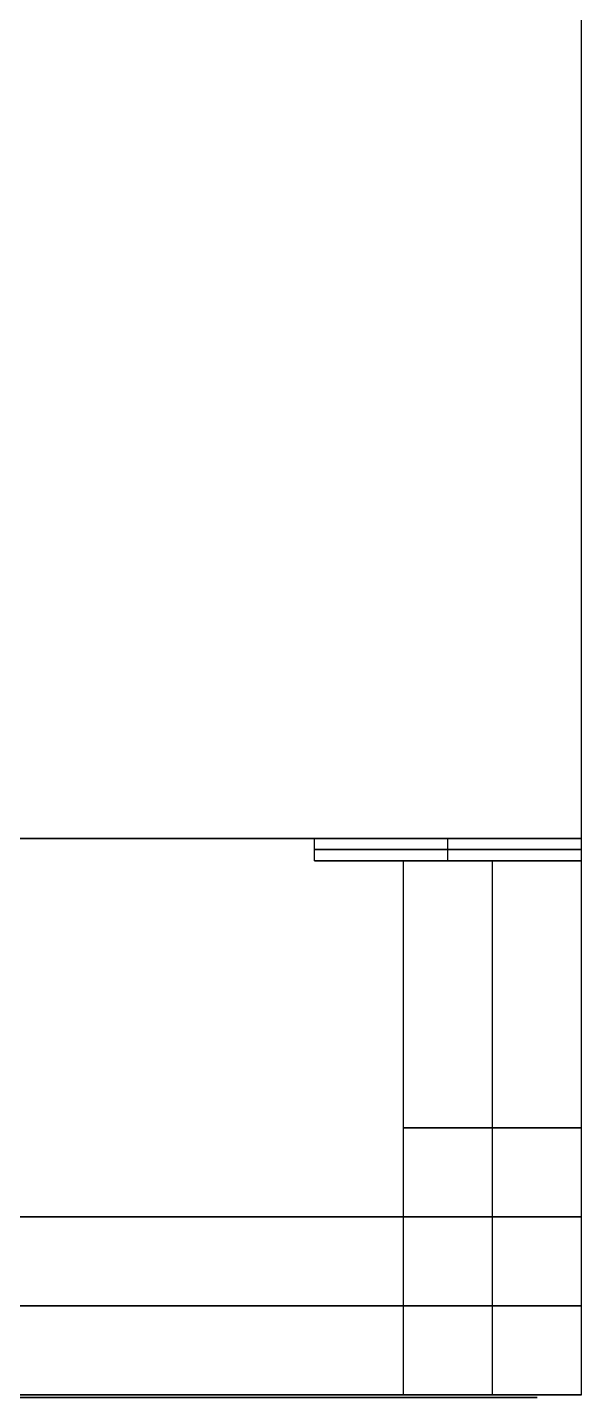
# Model space of a CAD drawing. Header units: inches. Extents: x 0 to 240, y -6 to 240.
# Drawn here: x 233.78 to 240, y -6.28 to 9.11 of the extents above; entities that cross this region are included whole.
import ezdxf

# ---------------------------------------------------------------- set-up
doc = ezdxf.new("R2010")
doc.units = ezdxf.units.IN
doc.header["$MEASUREMENT"] = 0
for name, color, linetype, true_color in [('MODEL$bldg-model', 7, 'Continuous', 0xfafafa), ('MODEL$frame-a', 252, 'Continuous', 0x696969), ('MODEL$frame-b', 254, 'Continuous', 0xbebebe), ('MODEL$frame-c', 7, 'Continuous', 0xe6e6e6), ('MODEL$perf-pan', 7, 'Continuous', 0x646464)]:
    doc.layers.add(name, color=color, linetype=linetype, true_color=true_color)

msp = doc.modelspace()

# ---------------------------------------------------------------- linework, layer by layer
at = {"layer": 'MODEL$bldg-model'}
for p, q in [((240, 0, 432), (240, 240, 432)), ((240, 0, 576), (240, 240, 576)), ((240, 0, 288), (240, 240, 288)), ((240, 0, 432), (240, 240, 432)), ((240, 0, 144), (240, 240, 144)), ((240, 0, 288), (240, 240, 288))]:
    msp.add_line(p, q, dxfattribs=at)
for points in [[(240, 0, 504), (240, 240, 504)], [(240, 0, 360), (240, 240, 360)], [(240, 0, 216), (240, 240, 216)], [(0, 0, 432), (240, 0, 432)], [(240, 0, 576), (0, 0, 576)], [(0, 0, 504), (240, 0, 504)], [(0, 0, 288), (240, 0, 288)], [(240, 0, 432), (0, 0, 432)], [(0, 0, 360), (240, 0, 360)], [(0, 0, 144), (240, 0, 144)], [(240, 0, 288), (0, 0, 288)], [(0, 0, 216), (240, 0, 216)], [(240, 0, 432), (240, 0, 576)], [(240, 0, 288), (240, 0, 432)], [(240, 0, 144), (240, 0, 288)]]:
    msp.add_open_spline(points, degree=1, dxfattribs=at)
at = {"layer": 'MODEL$frame-a'}
for p, q in [((240, -4.25, 504), (238, -4.25, 504)), ((240, -4.25, 360), (238, -4.25, 360)), ((240, -4.25, 216), (238, -4.25, 216)), ((240, -6.25, 504), (238, -6.25, 504)), ((240, -6.25, 360), (238, -6.25, 360)), ((240, -6.25, 216), (238, -6.25, 216))]:
    msp.add_line(p, q, dxfattribs=at)
for points in [[(160, -4.25, 576), (240, -4.25, 576)], [(240, -4.25, 432), (160, -4.25, 432)], [(160, -4.25, 432), (240, -4.25, 432)], [(240, -4.25, 288), (160, -4.25, 288)], [(160, -4.25, 288), (240, -4.25, 288)], [(240, -4.25, 144), (160, -4.25, 144)], [(162, -4.25, 434), (238, -4.25, 434)], [(238, -4.25, 574), (162, -4.25, 574)], [(162, -4.25, 290), (238, -4.25, 290)], [(238, -4.25, 430), (162, -4.25, 430)], [(162, -4.25, 146), (238, -4.25, 146)], [(238, -4.25, 286), (162, -4.25, 286)], [(238, -6.25, 434), (238, -4.25, 434)], [(238, -6.25, 574), (238, -4.25, 574)], [(238, -4.25, 434), (238, -4.25, 574)], [(238, -6.25, 504), (238, -4.25, 504)], [(238, -6.25, 290), (238, -4.25, 290)], [(238, -6.25, 430), (238, -4.25, 430)], [(238, -4.25, 290), (238, -4.25, 430)], [(238, -6.25, 360), (238, -4.25, 360)], [(238, -6.25, 146), (238, -4.25, 146)], [(238, -6.25, 286), (238, -4.25, 286)], [(238, -4.25, 146), (238, -4.25, 286)], [(238, -6.25, 216), (238, -4.25, 216)], [(240, -6.25, 576), (240, -4.25, 576)], [(240, -6.25, 432), (240, -4.25, 432)], [(240, -4.25, 576), (240, -4.25, 432)], [(240, -6.25, 504), (240, -4.25, 504)], [(240, -6.25, 432), (240, -4.25, 432)], [(240, -6.25, 288), (240, -4.25, 288)], [(240, -4.25, 432), (240, -4.25, 288)], [(240, -6.25, 360), (240, -4.25, 360)], [(240, -6.25, 288), (240, -4.25, 288)], [(240, -6.25, 144), (240, -4.25, 144)], [(240, -4.25, 288), (240, -4.25, 144)], [(240, -6.25, 216), (240, -4.25, 216)], [(160, -5.25, 576), (240, -5.25, 576)], [(240, -5.25, 432), (160, -5.25, 432)], [(160, -5.25, 432), (240, -5.25, 432)], [(240, -5.25, 288), (160, -5.25, 288)], [(160, -5.25, 288), (240, -5.25, 288)], [(240, -5.25, 144), (160, -5.25, 144)], [(162, -5.25, 434), (238, -5.25, 434)], [(238, -5.25, 574), (162, -5.25, 574)], [(162, -5.25, 290), (238, -5.25, 290)], [(238, -5.25, 430), (162, -5.25, 430)], [(162, -5.25, 146), (238, -5.25, 146)], [(238, -5.25, 286), (162, -5.25, 286)], [(238, -5.25, 434), (238, -5.25, 574)], [(238, -5.25, 290), (238, -5.25, 430)], [(238, -5.25, 146), (238, -5.25, 286)], [(240, -5.25, 576), (240, -5.25, 432)], [(240, -5.25, 432), (240, -5.25, 288)], [(240, -5.25, 288), (240, -5.25, 144)], [(160, -6.25, 576), (240, -6.25, 576)], [(240, -6.25, 432), (160, -6.25, 432)], [(160, -6.25, 432), (240, -6.25, 432)], [(240, -6.25, 288), (160, -6.25, 288)], [(160, -6.25, 288), (240, -6.25, 288)], [(240, -6.25, 144), (160, -6.25, 144)], [(162, -6.25, 434), (238, -6.25, 434)], [(238, -6.25, 574), (162, -6.25, 574)], [(162, -6.25, 290), (238, -6.25, 290)], [(238, -6.25, 430), (162, -6.25, 430)], [(162, -6.25, 146), (238, -6.25, 146)], [(238, -6.25, 286), (162, -6.25, 286)], [(238, -6.25, 434), (238, -6.25, 574)], [(238, -6.25, 290), (238, -6.25, 430)], [(238, -6.25, 146), (238, -6.25, 286)], [(240, -6.25, 576), (240, -6.25, 432)], [(240, -6.25, 432), (240, -6.25, 288)], [(240, -6.25, 288), (240, -6.25, 144)]]:
    msp.add_open_spline(points, degree=1, dxfattribs=at)
at = {"layer": 'MODEL$frame-b'}
for p, q in [((240, -0.25, 575), (238, -0.25, 575)), ((240, -0.25, 433), (238, -0.25, 433)), ((240, -0.25, 431), (238, -0.25, 431)), ((240, -0.25, 289), (238, -0.25, 289)), ((240, -0.25, 287), (238, -0.25, 287)), ((240, -0.25, 145), (238, -0.25, 145)), ((239, -0.25, 574), (239, -0.25, 576)), ((239, -0.25, 432), (239, -0.25, 434)), ((239, -0.25, 430), (239, -0.25, 432)), ((239, -0.25, 288), (239, -0.25, 290)), ((239, -0.25, 286), (239, -0.25, 288)), ((239, -0.25, 144), (239, -0.25, 146)), ((240, -6.25, 575), (238, -6.25, 575)), ((240, -6.25, 433), (238, -6.25, 433)), ((240, -6.25, 431), (238, -6.25, 431)), ((240, -6.25, 289), (238, -6.25, 289)), ((240, -6.25, 287), (238, -6.25, 287)), ((240, -6.25, 145), (238, -6.25, 145)), ((239, -6.25, 574), (239, -6.25, 576)), ((239, -6.25, 432), (239, -6.25, 434)), ((239, -6.25, 430), (239, -6.25, 432)), ((239, -6.25, 288), (239, -6.25, 290)), ((239, -6.25, 286), (239, -6.25, 288)), ((239, -6.25, 144), (239, -6.25, 146))]:
    msp.add_line(p, q, dxfattribs=at)
for points in [[(238, -6.25, 576), (238, -0.25, 576)], [(238, -0.25, 574), (238, -0.25, 576)], [(238, -6.25, 574), (238, -0.25, 574)], [(238, -0.25, 576), (240, -0.25, 576)], [(240, -0.25, 574), (238, -0.25, 574)], [(238, -6.25, 575), (238, -0.25, 575)], [(238, -6.25, 434), (238, -0.25, 434)], [(238, -0.25, 432), (238, -0.25, 434)], [(238, -6.25, 432), (238, -0.25, 432)], [(238, -0.25, 434), (240, -0.25, 434)], [(240, -0.25, 432), (238, -0.25, 432)], [(238, -6.25, 433), (238, -0.25, 433)], [(238, -6.25, 432), (238, -0.25, 432)], [(238, -0.25, 430), (238, -0.25, 432)], [(238, -6.25, 430), (238, -0.25, 430)], [(238, -0.25, 432), (240, -0.25, 432)], [(240, -0.25, 430), (238, -0.25, 430)], [(238, -6.25, 431), (238, -0.25, 431)], [(238, -6.25, 290), (238, -0.25, 290)], [(238, -0.25, 288), (238, -0.25, 290)], [(238, -6.25, 288), (238, -0.25, 288)], [(238, -0.25, 290), (240, -0.25, 290)], [(240, -0.25, 288), (238, -0.25, 288)], [(238, -6.25, 289), (238, -0.25, 289)], [(238, -6.25, 288), (238, -0.25, 288)], [(238, -0.25, 286), (238, -0.25, 288)], [(238, -6.25, 286), (238, -0.25, 286)], [(238, -0.25, 288), (240, -0.25, 288)], [(240, -0.25, 286), (238, -0.25, 286)], [(238, -6.25, 287), (238, -0.25, 287)], [(238, -6.25, 146), (238, -0.25, 146)], [(238, -0.25, 144), (238, -0.25, 146)], [(238, -6.25, 144), (238, -0.25, 144)], [(238, -0.25, 146), (240, -0.25, 146)], [(240, -0.25, 144), (238, -0.25, 144)], [(238, -6.25, 145), (238, -0.25, 145)], [(239, -6.25, 576), (239, -0.25, 576)], [(239, -6.25, 574), (239, -0.25, 574)], [(239, -6.25, 434), (239, -0.25, 434)], [(239, -6.25, 432), (239, -0.25, 432)], [(239, -6.25, 432), (239, -0.25, 432)], [(239, -6.25, 430), (239, -0.25, 430)], [(239, -6.25, 290), (239, -0.25, 290)], [(239, -6.25, 288), (239, -0.25, 288)], [(239, -6.25, 288), (239, -0.25, 288)], [(239, -6.25, 286), (239, -0.25, 286)], [(239, -6.25, 146), (239, -0.25, 146)], [(239, -6.25, 144), (239, -0.25, 144)], [(240, -6.25, 576), (240, -0.25, 576)], [(240, -6.25, 574), (240, -0.25, 574)], [(240, -0.25, 576), (240, -0.25, 574)], [(240, -6.25, 575), (240, -0.25, 575)], [(240, -6.25, 434), (240, -0.25, 434)], [(240, -6.25, 432), (240, -0.25, 432)], [(240, -0.25, 434), (240, -0.25, 432)], [(240, -6.25, 433), (240, -0.25, 433)], [(240, -6.25, 432), (240, -0.25, 432)], [(240, -6.25, 430), (240, -0.25, 430)], [(240, -0.25, 432), (240, -0.25, 430)], [(240, -6.25, 431), (240, -0.25, 431)], [(240, -6.25, 290), (240, -0.25, 290)], [(240, -6.25, 288), (240, -0.25, 288)], [(240, -0.25, 290), (240, -0.25, 288)], [(240, -6.25, 289), (240, -0.25, 289)], [(240, -6.25, 288), (240, -0.25, 288)], [(240, -6.25, 286), (240, -0.25, 286)], [(240, -0.25, 288), (240, -0.25, 286)], [(240, -6.25, 287), (240, -0.25, 287)], [(240, -6.25, 146), (240, -0.25, 146)], [(240, -6.25, 144), (240, -0.25, 144)], [(240, -0.25, 146), (240, -0.25, 144)], [(240, -6.25, 145), (240, -0.25, 145)], [(238, -3.25, 574), (238, -3.25, 576)], [(238, -3.25, 576), (240, -3.25, 576)], [(240, -3.25, 574), (238, -3.25, 574)], [(238, -3.25, 432), (238, -3.25, 434)], [(238, -3.25, 434), (240, -3.25, 434)], [(240, -3.25, 432), (238, -3.25, 432)], [(238, -3.25, 430), (238, -3.25, 432)], [(238, -3.25, 432), (240, -3.25, 432)], [(240, -3.25, 430), (238, -3.25, 430)], [(238, -3.25, 288), (238, -3.25, 290)], [(238, -3.25, 290), (240, -3.25, 290)], [(240, -3.25, 288), (238, -3.25, 288)], [(238, -3.25, 286), (238, -3.25, 288)], [(238, -3.25, 288), (240, -3.25, 288)], [(240, -3.25, 286), (238, -3.25, 286)], [(238, -3.25, 144), (238, -3.25, 146)], [(238, -3.25, 146), (240, -3.25, 146)], [(240, -3.25, 144), (238, -3.25, 144)], [(240, -3.25, 576), (240, -3.25, 574)], [(240, -3.25, 434), (240, -3.25, 432)], [(240, -3.25, 432), (240, -3.25, 430)], [(240, -3.25, 290), (240, -3.25, 288)], [(240, -3.25, 288), (240, -3.25, 286)], [(240, -3.25, 146), (240, -3.25, 144)], [(238, -6.25, 574), (238, -6.25, 576)], [(238, -6.25, 576), (240, -6.25, 576)], [(240, -6.25, 574), (238, -6.25, 574)], [(238, -6.25, 432), (238, -6.25, 434)], [(238, -6.25, 434), (240, -6.25, 434)], [(240, -6.25, 432), (238, -6.25, 432)], [(238, -6.25, 430), (238, -6.25, 432)], [(238, -6.25, 432), (240, -6.25, 432)], [(240, -6.25, 430), (238, -6.25, 430)], [(238, -6.25, 288), (238, -6.25, 290)], [(238, -6.25, 290), (240, -6.25, 290)], [(240, -6.25, 288), (238, -6.25, 288)], [(238, -6.25, 286), (238, -6.25, 288)], [(238, -6.25, 288), (240, -6.25, 288)], [(240, -6.25, 286), (238, -6.25, 286)], [(238, -6.25, 144), (238, -6.25, 146)], [(238, -6.25, 146), (240, -6.25, 146)], [(240, -6.25, 144), (238, -6.25, 144)], [(240, -6.25, 576), (240, -6.25, 574)], [(240, -6.25, 434), (240, -6.25, 432)], [(240, -6.25, 432), (240, -6.25, 430)], [(240, -6.25, 290), (240, -6.25, 288)], [(240, -6.25, 288), (240, -6.25, 286)], [(240, -6.25, 146), (240, -6.25, 144)]]:
    msp.add_open_spline(points, degree=1, dxfattribs=at)
at = {"layer": 'MODEL$frame-c'}
for p, q in [((240, 0, 145.5), (237, 0, 145.5)), ((240, 0, 286.5), (237, 0, 286.5)), ((240, 0, 289.5), (237, 0, 289.5)), ((240, 0, 430.5), (237, 0, 430.5)), ((240, 0, 433.5), (237, 0, 433.5)), ((240, 0, 574.5), (237, 0, 574.5)), ((238.5, 0, 144), (238.5, 0, 147)), ((238.5, 0, 285), (238.5, 0, 288)), ((238.5, 0, 288), (238.5, 0, 291)), ((238.5, 0, 429), (238.5, 0, 432)), ((238.5, 0, 432), (238.5, 0, 435)), ((238.5, 0, 573), (238.5, 0, 576)), ((240, -0.25, 145.5), (237, -0.25, 145.5)), ((240, -0.25, 286.5), (237, -0.25, 286.5)), ((240, -0.25, 289.5), (237, -0.25, 289.5)), ((240, -0.25, 430.5), (237, -0.25, 430.5)), ((240, -0.25, 433.5), (237, -0.25, 433.5)), ((240, -0.25, 574.5), (237, -0.25, 574.5)), ((238.5, -0.25, 144), (238.5, -0.25, 147)), ((238.5, -0.25, 285), (238.5, -0.25, 288)), ((238.5, -0.25, 288), (238.5, -0.25, 291)), ((238.5, -0.25, 429), (238.5, -0.25, 432)), ((238.5, -0.25, 432), (238.5, -0.25, 435)), ((238.5, -0.25, 573), (238.5, -0.25, 576))]:
    msp.add_line(p, q, dxfattribs=at)
for points in [[(237, -0.25, 147), (237, 0, 147)], [(237, 0, 144), (237, 0, 147)], [(237, -0.25, 144), (237, 0, 144)], [(237, 0, 147), (240, 0, 147)], [(240, 0, 144), (237, 0, 144)], [(237, -0.25, 145.5), (237, 0, 145.5)], [(237, -0.25, 288), (237, 0, 288)], [(237, 0, 285), (237, 0, 288)], [(237, -0.25, 285), (237, 0, 285)], [(237, 0, 288), (240, 0, 288)], [(240, 0, 285), (237, 0, 285)], [(237, -0.25, 286.5), (237, 0, 286.5)], [(237, -0.25, 291), (237, 0, 291)], [(237, 0, 288), (237, 0, 291)], [(237, -0.25, 288), (237, 0, 288)], [(237, 0, 291), (240, 0, 291)], [(240, 0, 288), (237, 0, 288)], [(237, -0.25, 289.5), (237, 0, 289.5)], [(237, -0.25, 432), (237, 0, 432)], [(237, 0, 429), (237, 0, 432)], [(237, -0.25, 429), (237, 0, 429)], [(237, 0, 432), (240, 0, 432)], [(240, 0, 429), (237, 0, 429)], [(237, -0.25, 430.5), (237, 0, 430.5)], [(237, -0.25, 435), (237, 0, 435)], [(237, 0, 432), (237, 0, 435)], [(237, -0.25, 432), (237, 0, 432)], [(237, 0, 435), (240, 0, 435)], [(240, 0, 432), (237, 0, 432)], [(237, -0.25, 433.5), (237, 0, 433.5)], [(237, -0.25, 576), (237, 0, 576)], [(237, 0, 573), (237, 0, 576)], [(237, -0.25, 573), (237, 0, 573)], [(237, 0, 576), (240, 0, 576)], [(240, 0, 573), (237, 0, 573)], [(237, -0.25, 574.5), (237, 0, 574.5)], [(238.5, -0.25, 147), (238.5, 0, 147)], [(238.5, -0.25, 144), (238.5, 0, 144)], [(238.5, -0.25, 288), (238.5, 0, 288)], [(238.5, -0.25, 285), (238.5, 0, 285)], [(238.5, -0.25, 291), (238.5, 0, 291)], [(238.5, -0.25, 288), (238.5, 0, 288)], [(238.5, -0.25, 432), (238.5, 0, 432)], [(238.5, -0.25, 429), (238.5, 0, 429)], [(238.5, -0.25, 435), (238.5, 0, 435)], [(238.5, -0.25, 432), (238.5, 0, 432)], [(238.5, -0.25, 576), (238.5, 0, 576)], [(238.5, -0.25, 573), (238.5, 0, 573)], [(240, -0.25, 147), (240, 0, 147)], [(240, -0.25, 144), (240, 0, 144)], [(240, 0, 147), (240, 0, 144)], [(240, -0.25, 145.5), (240, 0, 145.5)], [(240, -0.25, 288), (240, 0, 288)], [(240, -0.25, 285), (240, 0, 285)], [(240, 0, 288), (240, 0, 285)], [(240, -0.25, 286.5), (240, 0, 286.5)], [(240, -0.25, 291), (240, 0, 291)], [(240, -0.25, 288), (240, 0, 288)], [(240, 0, 291), (240, 0, 288)], [(240, -0.25, 289.5), (240, 0, 289.5)], [(240, -0.25, 432), (240, 0, 432)], [(240, -0.25, 429), (240, 0, 429)], [(240, 0, 432), (240, 0, 429)], [(240, -0.25, 430.5), (240, 0, 430.5)], [(240, -0.25, 435), (240, 0, 435)], [(240, -0.25, 432), (240, 0, 432)], [(240, 0, 435), (240, 0, 432)], [(240, -0.25, 433.5), (240, 0, 433.5)], [(240, -0.25, 576), (240, 0, 576)], [(240, -0.25, 573), (240, 0, 573)], [(240, 0, 576), (240, 0, 573)], [(240, -0.25, 574.5), (240, 0, 574.5)], [(237, -0.125, 144), (237, -0.125, 147)], [(237, -0.125, 147), (240, -0.125, 147)], [(240, -0.125, 144), (237, -0.125, 144)], [(237, -0.125, 285), (237, -0.125, 288)], [(237, -0.125, 288), (240, -0.125, 288)], [(240, -0.125, 285), (237, -0.125, 285)], [(237, -0.125, 288), (237, -0.125, 291)], [(237, -0.125, 291), (240, -0.125, 291)], [(240, -0.125, 288), (237, -0.125, 288)], [(237, -0.125, 429), (237, -0.125, 432)], [(237, -0.125, 432), (240, -0.125, 432)], [(240, -0.125, 429), (237, -0.125, 429)], [(237, -0.125, 432), (237, -0.125, 435)], [(237, -0.125, 435), (240, -0.125, 435)], [(240, -0.125, 432), (237, -0.125, 432)], [(237, -0.125, 573), (237, -0.125, 576)], [(237, -0.125, 576), (240, -0.125, 576)], [(240, -0.125, 573), (237, -0.125, 573)], [(240, -0.125, 147), (240, -0.125, 144)], [(240, -0.125, 288), (240, -0.125, 285)], [(240, -0.125, 291), (240, -0.125, 288)], [(240, -0.125, 432), (240, -0.125, 429)], [(240, -0.125, 435), (240, -0.125, 432)], [(240, -0.125, 576), (240, -0.125, 573)], [(237, -0.25, 144), (237, -0.25, 147)], [(237, -0.25, 147), (240, -0.25, 147)], [(240, -0.25, 144), (237, -0.25, 144)], [(237, -0.25, 285), (237, -0.25, 288)], [(237, -0.25, 288), (240, -0.25, 288)], [(240, -0.25, 285), (237, -0.25, 285)], [(237, -0.25, 288), (237, -0.25, 291)], [(237, -0.25, 291), (240, -0.25, 291)], [(240, -0.25, 288), (237, -0.25, 288)], [(237, -0.25, 429), (237, -0.25, 432)], [(237, -0.25, 432), (240, -0.25, 432)], [(240, -0.25, 429), (237, -0.25, 429)], [(237, -0.25, 432), (237, -0.25, 435)], [(237, -0.25, 435), (240, -0.25, 435)], [(240, -0.25, 432), (237, -0.25, 432)], [(237, -0.25, 573), (237, -0.25, 576)], [(237, -0.25, 576), (240, -0.25, 576)], [(240, -0.25, 573), (237, -0.25, 573)], [(240, -0.25, 147), (240, -0.25, 144)], [(240, -0.25, 288), (240, -0.25, 285)], [(240, -0.25, 291), (240, -0.25, 288)], [(240, -0.25, 432), (240, -0.25, 429)], [(240, -0.25, 435), (240, -0.25, 432)], [(240, -0.25, 576), (240, -0.25, 573)]]:
    msp.add_open_spline(points, degree=1, dxfattribs=at)
at = {"layer": 'MODEL$perf-pan'}
for p, q in [((160.5, -6.281, 432.5), (239.5, -6.281, 432.5)), ((239.5, -6.281, 575.5), (160.5, -6.281, 575.5)), ((160.5, -6.281, 288.5), (239.5, -6.281, 288.5)), ((239.5, -6.281, 431.5), (160.5, -6.281, 431.5)), ((160.5, -6.281, 144.5), (239.5, -6.281, 144.5)), ((239.5, -6.281, 287.5), (160.5, -6.281, 287.5)), ((235.996, -6.281, 216), (239.5, -6.281, 216)), ((236.412, -6.281, 504), (239.5, -6.281, 504)), ((236.632, -6.281, 360), (239.5, -6.281, 360)), ((239.5, -6.281, 432.5), (239.5, -6.281, 575.5)), ((239.5, -6.281, 288.5), (239.5, -6.281, 431.5)), ((239.5, -6.281, 144.5), (239.5, -6.281, 287.5))]:
    msp.add_line(p, q, dxfattribs=at)
for points in [[(232.216, -6.281, 310.6), (234.641, -6.281, 309.2)], [(234.641, -6.281, 314.8), (232.216, -6.281, 313.4)], [(232.267, -6.281, 562.629), (234.641, -6.281, 561.259)], [(234.641, -6.281, 566.741), (232.267, -6.281, 565.371)], [(232.269, -6.281, 322.63), (234.641, -6.281, 321.261)], [(234.641, -6.281, 326.739), (232.269, -6.281, 325.37)], [(232.332, -6.281, 274.667), (234.641, -6.281, 273.333)], [(234.641, -6.281, 278.667), (232.332, -6.281, 277.333)], [(232.357, -6.281, 298.682), (234.641, -6.281, 297.363)], [(234.641, -6.281, 302.637), (232.357, -6.281, 301.318)], [(232.393, -6.281, 550.702), (234.641, -6.281, 549.404)], [(234.641, -6.281, 554.596), (232.393, -6.281, 553.298)], [(232.399, -6.281, 334.706), (234.641, -6.281, 333.411)], [(234.641, -6.281, 338.589), (232.399, -6.281, 337.294)], [(232.506, -6.281, 262.767), (234.641, -6.281, 261.535)], [(234.641, -6.281, 266.465), (232.506, -6.281, 265.233)], [(232.517, -6.281, 538.774), (234.641, -6.281, 537.547)], [(234.641, -6.281, 542.453), (232.517, -6.281, 541.226)], [(232.526, -6.281, 346.779), (234.641, -6.281, 345.558)], [(234.641, -6.281, 350.442), (232.526, -6.281, 349.221)], [(232.638, -6.281, 526.844), (234.641, -6.281, 525.687)], [(234.641, -6.281, 530.313), (232.638, -6.281, 529.156)], [(232.65, -6.281, 358.85), (234.641, -6.281, 357.701)], [(234.641, -6.281, 362.299), (232.65, -6.281, 361.15)], [(232.693, -6.281, 250.876), (234.641, -6.281, 249.751)], [(234.641, -6.281, 254.249), (232.693, -6.281, 253.124)], [(232.756, -6.281, 514.912), (234.641, -6.281, 513.824)], [(234.641, -6.281, 518.176), (232.756, -6.281, 517.088)], [(232.768, -6.281, 370.919), (234.641, -6.281, 369.837)], [(234.641, -6.281, 374.163), (232.768, -6.281, 373.081)], [(232.87, -6.281, 502.977), (234.641, -6.281, 501.955)], [(234.641, -6.281, 506.045), (232.87, -6.281, 505.023)], [(232.879, -6.281, 382.983), (234.641, -6.281, 381.966)], [(234.641, -6.281, 386.034), (232.879, -6.281, 385.017)], [(232.889, -6.281, 238.988), (234.641, -6.281, 237.976)], [(234.641, -6.281, 242.024), (232.889, -6.281, 241.012)], [(232.939, -6.281, 155.017), (234.641, -6.281, 154.035)], [(234.641, -6.281, 157.965), (232.939, -6.281, 156.983)], [(232.977, -6.281, 491.039), (234.641, -6.281, 490.078)], [(234.641, -6.281, 493.922), (232.977, -6.281, 492.961)], [(232.981, -6.281, 395.042), (234.641, -6.281, 394.083)], [(234.641, -6.281, 397.917), (232.981, -6.281, 396.958)], [(233.07, -6.281, 407.093), (234.641, -6.281, 406.186)], [(234.641, -6.281, 409.814), (233.07, -6.281, 408.907)], [(233.073, -6.281, 479.095), (234.641, -6.281, 478.189)], [(234.641, -6.281, 481.811), (233.073, -6.281, 480.905)], [(233.087, -6.281, 227.103), (234.641, -6.281, 226.205)], [(234.641, -6.281, 229.795), (233.087, -6.281, 228.897)], [(233.139, -6.281, 167.133), (234.641, -6.281, 166.265)], [(234.641, -6.281, 169.735), (233.139, -6.281, 168.867)], [(233.141, -6.281, 419.134), (234.641, -6.281, 418.268)], [(234.641, -6.281, 421.732), (233.141, -6.281, 420.866)], [(233.154, -6.281, 467.141), (234.641, -6.281, 466.283)], [(234.641, -6.281, 469.717), (233.154, -6.281, 468.859)], [(233.211, -6.281, 455.175), (234.641, -6.281, 454.349)], [(234.641, -6.281, 457.651), (233.211, -6.281, 456.825)], [(233.238, -6.281, 443.19), (234.641, -6.281, 442.38)], [(234.641, -6.281, 445.62), (233.238, -6.281, 444.81)], [(233.286, -6.281, 215.217), (234.641, -6.281, 214.435)], [(234.641, -6.281, 217.565), (233.286, -6.281, 216.783)], [(233.339, -6.281, 179.248), (234.641, -6.281, 178.496)], [(234.641, -6.281, 181.504), (233.339, -6.281, 180.752)], [(233.485, -6.281, 203.333), (234.641, -6.281, 202.665)], [(234.641, -6.281, 205.335), (233.485, -6.281, 204.667)], [(233.539, -6.281, 191.363), (234.641, -6.281, 190.727)], [(234.641, -6.281, 193.273), (233.539, -6.281, 192.637)], [(237.015, -6.281, 565.371), (234.641, -6.281, 566.741)], [(236.889, -6.281, 553.298), (234.641, -6.281, 554.596)], [(236.765, -6.281, 541.226), (234.641, -6.281, 542.453)], [(236.644, -6.281, 529.156), (234.641, -6.281, 530.313)], [(236.526, -6.281, 517.088), (234.641, -6.281, 518.176)], [(236.412, -6.281, 505.023), (234.641, -6.281, 506.045)], [(236.305, -6.281, 492.961), (234.641, -6.281, 493.922)], [(236.209, -6.281, 480.905), (234.641, -6.281, 481.811)], [(236.128, -6.281, 468.859), (234.641, -6.281, 469.717)], [(236.071, -6.281, 456.825), (234.641, -6.281, 457.651)], [(236.044, -6.281, 444.81), (234.641, -6.281, 445.62)], [(234.641, -6.281, 561.259), (237.015, -6.281, 562.629)], [(234.641, -6.281, 549.404), (236.889, -6.281, 550.702)], [(234.641, -6.281, 537.547), (236.765, -6.281, 538.774)], [(234.641, -6.281, 525.687), (236.644, -6.281, 526.844)], [(234.641, -6.281, 513.824), (236.526, -6.281, 514.912)], [(234.641, -6.281, 501.955), (236.412, -6.281, 502.977)], [(234.641, -6.281, 490.078), (236.305, -6.281, 491.039)], [(234.641, -6.281, 478.189), (236.209, -6.281, 479.095)], [(234.641, -6.281, 466.283), (236.128, -6.281, 467.141)], [(234.641, -6.281, 454.349), (236.071, -6.281, 455.175)], [(234.641, -6.281, 442.38), (236.044, -6.281, 443.19)], [(236.141, -6.281, 420.866), (234.641, -6.281, 421.732)], [(236.212, -6.281, 408.907), (234.641, -6.281, 409.814)], [(236.301, -6.281, 396.958), (234.641, -6.281, 397.917)], [(236.403, -6.281, 385.017), (234.641, -6.281, 386.034)], [(236.514, -6.281, 373.081), (234.641, -6.281, 374.163)], [(236.632, -6.281, 361.15), (234.641, -6.281, 362.299)], [(236.756, -6.281, 349.221), (234.641, -6.281, 350.442)], [(236.883, -6.281, 337.294), (234.641, -6.281, 338.589)], [(237.013, -6.281, 325.37), (234.641, -6.281, 326.739)], [(237.066, -6.281, 313.4), (234.641, -6.281, 314.8)], [(236.925, -6.281, 301.318), (234.641, -6.281, 302.637)], [(234.641, -6.281, 418.268), (236.141, -6.281, 419.134)], [(234.641, -6.281, 406.186), (236.212, -6.281, 407.093)], [(234.641, -6.281, 394.083), (236.301, -6.281, 395.042)], [(234.641, -6.281, 381.966), (236.403, -6.281, 382.983)], [(234.641, -6.281, 369.837), (236.514, -6.281, 370.919)], [(234.641, -6.281, 357.701), (236.632, -6.281, 358.85)], [(234.641, -6.281, 345.558), (236.756, -6.281, 346.779)], [(234.641, -6.281, 333.411), (236.883, -6.281, 334.706)], [(234.641, -6.281, 321.261), (237.013, -6.281, 322.63)], [(234.641, -6.281, 309.2), (237.066, -6.281, 310.6)], [(234.641, -6.281, 297.363), (236.925, -6.281, 298.682)], [(236.95, -6.281, 277.333), (234.641, -6.281, 278.667)], [(236.776, -6.281, 265.233), (234.641, -6.281, 266.465)], [(236.589, -6.281, 253.124), (234.641, -6.281, 254.249)], [(236.393, -6.281, 241.012), (234.641, -6.281, 242.024)], [(236.195, -6.281, 228.897), (234.641, -6.281, 229.795)], [(235.996, -6.281, 216.783), (234.641, -6.281, 217.565)], [(235.797, -6.281, 204.667), (234.641, -6.281, 205.335)], [(235.743, -6.281, 192.637), (234.641, -6.281, 193.273)], [(235.943, -6.281, 180.752), (234.641, -6.281, 181.504)], [(236.143, -6.281, 168.867), (234.641, -6.281, 169.735)], [(236.343, -6.281, 156.983), (234.641, -6.281, 157.965)], [(234.641, -6.281, 273.333), (236.95, -6.281, 274.667)], [(234.641, -6.281, 261.535), (236.776, -6.281, 262.767)], [(234.641, -6.281, 249.751), (236.589, -6.281, 250.876)], [(234.641, -6.281, 237.976), (236.393, -6.281, 238.988)], [(234.641, -6.281, 226.205), (236.195, -6.281, 227.103)], [(234.641, -6.281, 214.435), (235.996, -6.281, 215.217)], [(234.641, -6.281, 202.665), (235.797, -6.281, 203.333)], [(234.641, -6.281, 190.727), (235.743, -6.281, 191.363)], [(234.641, -6.281, 178.496), (235.943, -6.281, 179.248)], [(234.641, -6.281, 166.265), (236.143, -6.281, 167.133)], [(234.641, -6.281, 154.035), (236.343, -6.281, 155.017)], [(235.743, -6.281, 191.363), (235.743, -6.281, 192.637)], [(235.797, -6.281, 203.333), (235.797, -6.281, 204.667)], [(235.943, -6.281, 179.248), (235.943, -6.281, 180.752)], [(235.996, -6.281, 215.217), (235.996, -6.281, 216.783)], [(236.044, -6.281, 443.19), (236.044, -6.281, 444.81)], [(236.071, -6.281, 455.175), (236.071, -6.281, 456.825)], [(236.128, -6.281, 467.141), (236.128, -6.281, 468.859)], [(236.141, -6.281, 419.134), (236.141, -6.281, 420.866)], [(236.143, -6.281, 167.133), (236.143, -6.281, 168.867)], [(236.195, -6.281, 227.103), (236.195, -6.281, 228.897)], [(236.209, -6.281, 479.095), (236.209, -6.281, 480.905)], [(236.212, -6.281, 407.093), (236.212, -6.281, 408.907)], [(236.301, -6.281, 395.042), (236.301, -6.281, 396.958)], [(236.305, -6.281, 491.039), (236.305, -6.281, 492.961)], [(236.343, -6.281, 155.017), (236.343, -6.281, 156.983)], [(236.393, -6.281, 238.988), (236.393, -6.281, 241.012)], [(236.403, -6.281, 382.983), (236.403, -6.281, 385.017)], [(236.412, -6.281, 502.977), (236.412, -6.281, 505.023)], [(236.514, -6.281, 370.919), (236.514, -6.281, 373.081)], [(236.526, -6.281, 514.912), (236.526, -6.281, 517.088)], [(236.589, -6.281, 250.876), (236.589, -6.281, 253.124)], [(236.632, -6.281, 358.85), (236.632, -6.281, 361.15)], [(236.644, -6.281, 526.844), (236.644, -6.281, 529.156)], [(236.756, -6.281, 346.779), (236.756, -6.281, 349.221)], [(236.765, -6.281, 538.774), (236.765, -6.281, 541.226)], [(236.776, -6.281, 262.767), (236.776, -6.281, 265.233)], [(236.883, -6.281, 334.706), (236.883, -6.281, 337.294)], [(236.889, -6.281, 550.702), (236.889, -6.281, 553.298)], [(236.925, -6.281, 298.682), (236.925, -6.281, 301.318)], [(236.95, -6.281, 274.667), (236.95, -6.281, 277.333)], [(237.013, -6.281, 322.63), (237.013, -6.281, 325.37)], [(237.015, -6.281, 562.629), (237.015, -6.281, 565.371)], [(237.066, -6.281, 310.6), (237.066, -6.281, 313.4)]]:
    msp.add_open_spline(points, degree=1, dxfattribs=at)

doc.saveas('drawing.dxf')
